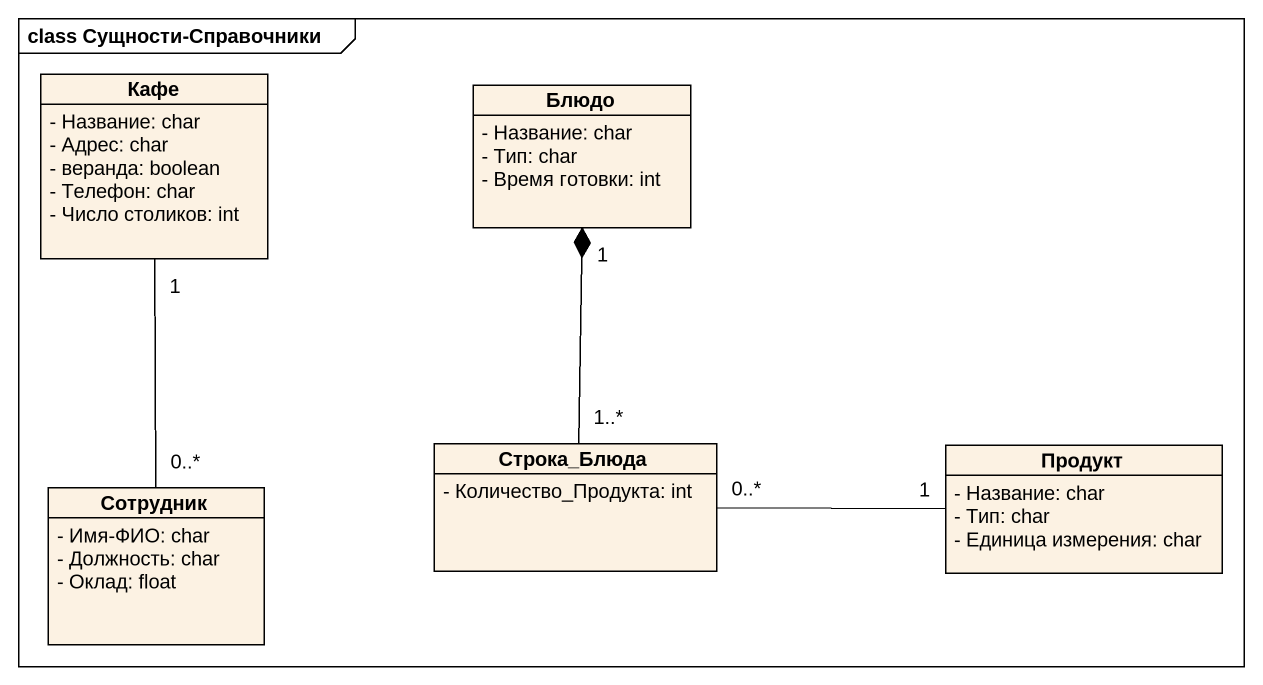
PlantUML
@startuml
mainframe class Сущности-Справочники
hide circle
hide empty members
skinparam classAttributeIconSize 0
class Кафе {
  - Название: char
  - Адрес: char
  - веранда: boolean
  - Телефон: char
  - Число столиков: int
}
class Блюдо {
  - Название: char
  - Тип: char
  - Время готовки: int
}
class Сотрудник {
  - Имя-ФИО: char
  - Должность: char
  - Оклад: float
}
class Строка_Блюда {
  - Количество_Продукта: int
}
class Продукт {
  - Название: char
  - Тип: char
  - Единица измерения: char
}
Сотрудник "0..*" -up- "1" Кафе
Строка_Блюда "1..*" -up-* "1" Блюдо
Строка_Блюда "0..*" -right- "1" Продукт
@enduml
